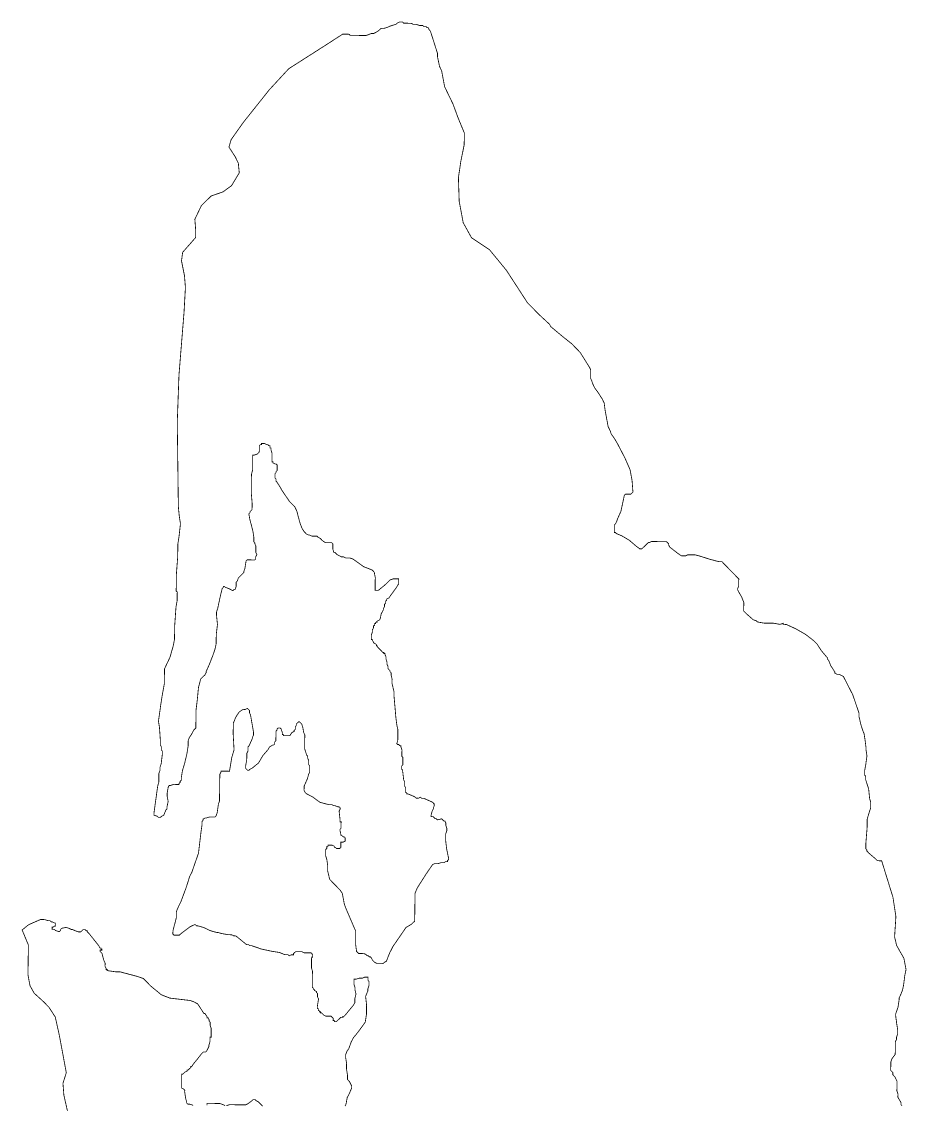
# Model space of a CAD drawing. Header units: metres. Extents: x 264643 to 276801, y 2090546 to 2143845.
# Drawn here: x 266673 to 269965, y 2132541 to 2136571 of the extents above; entities that cross this region are included whole.
import ezdxf

# ---------------------------------------------------------------- set-up
doc = ezdxf.new("R2010")
doc.units = ezdxf.units.M
doc.layers.add('HAZARDS LINE', color=1, linetype='Continuous')

msp = doc.modelspace()

# ---------------------------------------------------------------- linework, layer by layer
at = {"layer": 'HAZARDS LINE', "lineweight": 0, "const_width": 2.98}
for points in [[(267876, 2132534), (267880.1, 2132541.9), (267884.4, 2132565.8), (267892.6, 2132581.6), (267900.8, 2132601.4), (267900.9, 2132609.3), (267893.1, 2132625.3), (267885.3, 2132633.4), (267885.5, 2132649.3), (267881.8, 2132673.2), (267882.1, 2132693.1), (267878.4, 2132717), (267878.5, 2132725), (267882.6, 2132736.9), (267890.7, 2132748.7), (267899, 2132772.5), (267907.2, 2132788.3), (267923.3, 2132808), (267943.6, 2132835.6), (267951.7, 2132847.4), (267956, 2132875.2), (267956.5, 2132911), (267952.9, 2132942.9), (267961.1, 2132962.7), (267961.2, 2132970.6), (267965.3, 2132982.5), (267965.5, 2132998.4), (267961.6, 2133002.4), (267961.8, 2133014.4), (267949.8, 2133014.5), (267941.8, 2133010.7), (267929.9, 2133010.8), (267917.9, 2133007), (267910, 2133007.1), (267909.7, 2132987.2), (267913.5, 2132975.2), (267913.4, 2132967.2), (267917.2, 2132951.3), (267913, 2132935.4), (267912.8, 2132919.5), (267908.7, 2132911.6), (267876.4, 2132872.2), (267872.4, 2132868.3), (267868.4, 2132868.4), (267868.3, 2132864.4), (267860.4, 2132864.5), (267856.4, 2132860.6), (267852.3, 2132856.6), (267848.3, 2132852.7), (267844.3, 2132848.8), (267836.3, 2132848.9), (267836.4, 2132852.8), (267832.4, 2132852.9), (267832.5, 2132860.9), (267828.6, 2132864.9), (267824.6, 2132868.9), (267804.8, 2132869.2), (267796.8, 2132873.2), (267789, 2132881.3), (267785, 2132881.4), (267785.1, 2132885.3), (267781.1, 2132885.4), (267781.1, 2132889.4), (267777.2, 2132889.4), (267777.3, 2132897.4), (267773.3, 2132897.4), (267773.4, 2132905.4), (267777.7, 2132933.2), (267773.9, 2132941.2), (267774, 2132953.1), (267770.1, 2132957.1), (267770.1, 2132961.1), (267762.2, 2132965.2), (267762.3, 2132969.2), (267758.3, 2132969.2), (267758.3, 2132973.2), (267754.4, 2132977.2), (267755.2, 2133036.9), (267751.4, 2133048.9), (267751.9, 2133088.7), (267755.8, 2133088.6), (267756, 2133100.6), (267752, 2133100.6), (267752.1, 2133104.6), (267724.2, 2133105), (267716.3, 2133109), (267692.5, 2133109.3), (267688.4, 2133105.4), (267684.4, 2133101.5), (267684.4, 2133097.5), (267676.4, 2133097.6), (267668.4, 2133093.7), (267664.5, 2133097.8), (267652.5, 2133097.9), (267632.7, 2133106.1), (267605, 2133110.5), (267565.3, 2133118.9), (267553.4, 2133123.1), (267541.5, 2133127.2), (267529.6, 2133131.3), (267521.7, 2133131.4), (267517.8, 2133135.4), (267509.8, 2133135.5), (267470.4, 2133167.9), (267462.5, 2133168), (267454.6, 2133172.1), (267442.6, 2133172.2), (267418.8, 2133176.5), (267403, 2133180.7), (267399, 2133180.7), (267383.1, 2133184.9), (267371.2, 2133189), (267355.4, 2133197.2), (267343.6, 2133201.3), (267327.7, 2133205.5), (267323.7, 2133205.6), (267319.8, 2133209.6), (267315.8, 2133209.6), (267299.8, 2133201.9), (267263.6, 2133174.5), (267259.6, 2133170.6), (267239.7, 2133170.8), (267235.8, 2133174.9), (267236, 2133186.8), (267248.5, 2133234.4), (267248.8, 2133258.3), (267257, 2133278), (267265.2, 2133293.9), (267285.8, 2133349.3), (267298.2, 2133388.9), (267302.3, 2133396.8), (267306.4, 2133404.7), (267310.5, 2133416.6), (267318.8, 2133440.4), (267331.2, 2133476), (267340.1, 2133551.5), (267344.5, 2133583.3), (267344.6, 2133595.2), (267348.6, 2133599.2), (267348.7, 2133603.1), (267356.7, 2133607), (267360.7, 2133607), (267372.7, 2133610.8), (267392.6, 2133610.5), (267396.6, 2133614.5), (267400.7, 2133626.3), (267405.1, 2133658.1), (267409.2, 2133670), (267410.5, 2133769.5), (267414.6, 2133777.4), (267414.6, 2133781.3), (267446.5, 2133780.9), (267455.1, 2133832.5), (267463.4, 2133860.3), (267460.2, 2133920), (267460.7, 2133959.8), (267468.9, 2133979.6), (267473, 2133987.5), (267481.1, 2133999.3), (267485.1, 2134003.2), (267497.1, 2134011.1), (267505.1, 2134010.9), (267513.1, 2134014.8), (267517, 2134010.8), (267521, 2134006.8), (267520.8, 2133998.8), (267524.7, 2133990.8), (267535.8, 2133927), (267535.7, 2133915.1), (267531.6, 2133907.2), (267531.6, 2133903.2), (267519.3, 2133875.5), (267515.2, 2133871.6), (267515, 2133855.6), (267511, 2133847.7), (267510.7, 2133823.9), (267506.4, 2133800.1), (267506.3, 2133792.1), (267510.2, 2133788.1), (267514.1, 2133784), (267518.1, 2133784), (267522.1, 2133787.9), (267530.1, 2133791.8), (267554.3, 2133811.4), (267570.5, 2133839), (267590.7, 2133862.6), (267594.8, 2133870.5), (267606.8, 2133878.3), (267610.8, 2133878.3), (267614.8, 2133882.2), (267614.9, 2133890.2), (267619, 2133894.1), (267619.4, 2133929.9), (267623.5, 2133933.8), (267623.5, 2133937.8), (267627.5, 2133941.7), (267635.5, 2133941.6), (267639.4, 2133937.6), (267639.4, 2133933.6), (267643.2, 2133925.6), (267643.1, 2133917.7), (267647.1, 2133917.6), (267647.1, 2133913.6), (267670.9, 2133913.3), (267679, 2133925.2), (267687, 2133929), (267687.1, 2133933), (267691.1, 2133936.9), (267691.2, 2133944.9), (267695.3, 2133952.8), (267695.4, 2133956.8), (267699.4, 2133960.7), (267703.4, 2133964.6), (267707.4, 2133964.6), (267711.3, 2133960.6), (267715.2, 2133956.5), (267719.1, 2133944.5), (267722.8, 2133924.6), (267726.7, 2133916.6), (267726, 2133864.9), (267729.8, 2133852.9), (267733.7, 2133840.9), (267737.6, 2133836.9), (267737.5, 2133828.9), (267741.4, 2133820.9), (267741.1, 2133805), (267745.1, 2133801), (267744.8, 2133777.1), (267740.7, 2133769.2), (267736.5, 2133753.3), (267724.2, 2133725.6), (267724, 2133709.7), (267727.9, 2133701.7), (267731.8, 2133697.7), (267755.5, 2133685.5), (267783.1, 2133665.2), (267799, 2133661), (267814.8, 2133656.8), (267826.8, 2133656.7), (267834.7, 2133652.6), (267838.7, 2133652.6), (267850.5, 2133648.4), (267854.5, 2133648.4), (267858.4, 2133644.4), (267858.4, 2133640.4), (267854.3, 2133632.5), (267857.9, 2133600.6), (267857.8, 2133592.6), (267861.8, 2133592.6), (267861.4, 2133568.7), (267857.4, 2133564.8), (267857.4, 2133560.8), (267861.1, 2133544.8), (267861.1, 2133540.9), (267865.1, 2133540.8), (267869, 2133536.8), (267873, 2133536.7), (267876.9, 2133532.7), (267876.7, 2133520.8), (267868.7, 2133516.9), (267860.8, 2133517), (267860.5, 2133497.1), (267856.5, 2133493.2), (267844.6, 2133493.3), (267840.6, 2133497.4), (267836.7, 2133497.4), (267836.7, 2133501.4), (267828.8, 2133505.5), (267812.9, 2133505.7), (267812.9, 2133501.7), (267808.9, 2133501.7), (267808.8, 2133493.8), (267804.7, 2133489.9), (267804.4, 2133466), (267808.3, 2133454), (267811.9, 2133430.1), (267811.7, 2133410.2), (267815.5, 2133394.2), (267819.2, 2133378.3), (267827.1, 2133370.2), (267834.9, 2133362.2), (267842.8, 2133354.1), (267846.7, 2133350.1), (267854.6, 2133342), (267858.5, 2133338), (267866.3, 2133325.9), (267870, 2133306), (267873.7, 2133286.1), (267881.4, 2133266.1), (267912.3, 2133194.1), (267916.2, 2133186), (267915.6, 2133138.3), (267919.2, 2133110.4), (267923.2, 2133106.4), (267927.1, 2133102.4), (267950.9, 2133102), (267950.9, 2133098.1), (267954.9, 2133098), (267958.8, 2133094), (267962.8, 2133093.9), (267966.7, 2133089.9), (267970.7, 2133089.9), (267974.6, 2133085.8), (267978.5, 2133077.8), (267982.4, 2133073.8), (267986.3, 2133069.8), (267994.2, 2133065.7), (268018.1, 2133065.4), (268022.1, 2133069.3), (268030.1, 2133073.2), (268042.5, 2133104.9), (268054.7, 2133128.6), (268103.4, 2133199.6), (268123.4, 2133211.2), (268131.5, 2133219.1), (268135.5, 2133223), (268136.8, 2133326.5), (268145, 2133346.3), (268177.5, 2133397.6), (268201.8, 2133433.1), (268209.8, 2133436.9), (268221.8, 2133436.8), (268233.8, 2133440.6), (268245.7, 2133440.5), (268249.7, 2133444.4), (268257.7, 2133444.3), (268257.7, 2133448.3), (268261.8, 2133452.2), (268261.8, 2133456.2), (268254.3, 2133492.1), (268250.7, 2133523.9), (268251, 2133547.8), (268255.2, 2133559.7), (268255.3, 2133567.7), (268251.4, 2133579.6), (268251.6, 2133587.6), (268247.7, 2133595.6), (268243.7, 2133595.7), (268239.8, 2133599.7), (268235.8, 2133603.7), (268219.9, 2133599.9), (268216, 2133604), (268212, 2133604), (268204.1, 2133612.1), (268196.2, 2133612.2), (268196.2, 2133616.2), (268200.4, 2133632), (268204.5, 2133639.9), (268208.7, 2133655.8), (268208.7, 2133659.8), (268204.7, 2133659.8), (268204.8, 2133663.8), (268196.9, 2133667.9), (268169.2, 2133680.2), (268161.2, 2133680.3), (268157.3, 2133684.3), (268149.3, 2133680.4), (268141.4, 2133680.5), (268137.4, 2133684.5), (268129.5, 2133688.6), (268109.7, 2133696.8), (268105.8, 2133696.9), (268105.8, 2133700.9), (268101.8, 2133700.9), (268102.1, 2133720.8), (268098.2, 2133724.8), (268098.4, 2133740.8), (268094.5, 2133748.8), (268090.9, 2133780.6), (268091, 2133784.6), (268087, 2133788.6), (268087.2, 2133800.6), (268091.2, 2133804.5), (268091.6, 2133832.4), (268087.7, 2133836.4), (268088, 2133860.3), (268084.1, 2133872.2), (268084.2, 2133876.2), (268080.2, 2133876.3), (268076.3, 2133880.3), (268072.3, 2133880.3), (268068.4, 2133884.4), (268072.5, 2133892.3), (268073, 2133936), (268069.2, 2133952), (268065.6, 2133979.9), (268062.2, 2134019.7), (268058.7, 2134059.6), (268058.9, 2134075.5), (268051.3, 2134107.4), (268051.5, 2134123.3), (268047.8, 2134139.3), (268047.9, 2134147.2), (268043.9, 2134151.3), (268044, 2134155.2), (268036.1, 2134163.3), (268036.2, 2134171.3), (268032.4, 2134179.3), (268032.5, 2134187.2), (268028.6, 2134199.2), (268028.7, 2134207.2), (268024.9, 2134215.2), (268024.9, 2134219.2), (268020.9, 2134219.2), (268021, 2134223.2), (268017, 2134223.2), (268013.1, 2134227.3), (268009.2, 2134231.3), (268005.2, 2134235.3), (267997.4, 2134243.4), (267997.4, 2134247.4), (267993.5, 2134247.4), (267993.5, 2134251.4), (267989.6, 2134255.4), (267981.7, 2134259.5), (267981.7, 2134263.5), (267977.8, 2134267.5), (267977.9, 2134271.5), (267973.9, 2134271.5), (267974.1, 2134287.4), (267978.2, 2134299.3), (267978.3, 2134307.3), (267982.4, 2134315.2), (267982.5, 2134323.1), (267986.5, 2134323.1), (267986.6, 2134331.1), (267990.6, 2134331), (267990.6, 2134335), (267994.6, 2134334.9), (267994.6, 2134338.9), (268002.6, 2134342.8), (268006.7, 2134346.7), (268010.9, 2134366.5), (268019.1, 2134382.4), (268019.1, 2134386.3), (268023.2, 2134394.2), (268023.3, 2134402.2), (268027.3, 2134406.1), (268027.4, 2134414.1), (268031.4, 2134418), (268031.5, 2134422), (268039.5, 2134425.9), (268047.6, 2134437.7), (268067.9, 2134465.3), (268071.9, 2134473.2), (268076, 2134477.1), (268076.2, 2134497), (268056.3, 2134497.3), (268044.3, 2134493.4), (268024.2, 2134473.8), (268000.1, 2134454.2), (267988.2, 2134454.4), (267988.8, 2134502.1), (267985, 2134522.1), (267977.2, 2134530.1), (267945.5, 2134542.5), (267906.1, 2134570.8), (267894.2, 2134574.9), (267878.3, 2134575.1), (267870.4, 2134579.2), (267862.4, 2134579.3), (267846.6, 2134587.5), (267838.8, 2134595.5), (267834.8, 2134595.6), (267831, 2134607.6), (267831.2, 2134627.5), (267827.3, 2134631.5), (267803.4, 2134631.8), (267791.6, 2134639.9), (267783.8, 2134648), (267775.9, 2134652.1), (267771.9, 2134656.1), (267752, 2134656.3), (267744.1, 2134660.4), (267740.2, 2134660.5), (267732.3, 2134664.5), (267728.3, 2134668.6), (267724.4, 2134672.6), (267716.6, 2134684.6), (267708.9, 2134704.6), (267701.3, 2134732.6), (267697.5, 2134748.5), (267689.8, 2134764.6), (267678, 2134776.7), (267670.1, 2134784.7), (267642.8, 2134824.8), (267631.1, 2134844.9), (267623.3, 2134856.9), (267619.4, 2134861), (267619.5, 2134868.9), (267615.6, 2134872.9), (267615.8, 2134888.9), (267619.8, 2134892.8), (267619.9, 2134896.8), (267623.9, 2134900.7), (267624.1, 2134920.6), (267620.2, 2134924.6), (267616.2, 2134924.7), (267608.3, 2134928.7), (267608.4, 2134932.7), (267604.4, 2134932.8), (267604.8, 2134964.6), (267601, 2134976.6), (267601.1, 2134984.5), (267597.1, 2134984.6), (267597.2, 2134992.5), (267593.2, 2134992.6), (267589.3, 2134996.6), (267585.3, 2134996.7), (267577.4, 2135000.8), (267565.5, 2135000.9), (267565.5, 2134996.9), (267561.5, 2134997), (267557.4, 2134993.1), (267557.1, 2134969.2), (267549.1, 2134961.3), (267537.1, 2134957.5), (267533.1, 2134957.6), (267532.4, 2134901.9), (267528.2, 2134886), (267527.4, 2134818.4), (267530.8, 2134778.5), (267530.5, 2134754.7), (267526.5, 2134750.7), (267522.5, 2134746.8), (267522.4, 2134742.8), (267518.4, 2134738.9), (267522.1, 2134719), (267533.5, 2134675.1), (267537.2, 2134651.1), (267537, 2134635.2), (267540.9, 2134631.2), (267540.8, 2134627.2), (267544.7, 2134619.2), (267544.4, 2134595.3), (267548.3, 2134587.3), (267544.2, 2134579.4), (267544.1, 2134571.5), (267540.1, 2134567.5), (267512.2, 2134567.9), (267508.2, 2134564), (267503.9, 2134536.2), (267499.7, 2134524.3), (267499.7, 2134520.3), (267491.6, 2134512.5), (267487.6, 2134508.5), (267479.5, 2134500.7), (267475.4, 2134488.8), (267471.4, 2134484.9), (267471.2, 2134468.9), (267467, 2134457.1), (267463.1, 2134457.1), (267459, 2134453.2), (267443.2, 2134461.3), (267431.3, 2134465.5), (267427.4, 2134469.5), (267423.4, 2134469.6), (267423.4, 2134465.6), (267419.4, 2134461.7), (267410.9, 2134426), (267402.5, 2134386.3), (267398.4, 2134374.4), (267398.2, 2134362.5), (267401.7, 2134326.6), (267397.3, 2134290.8), (267396.8, 2134255), (267392.6, 2134235.2), (267388.5, 2134223.3), (267384.3, 2134211.4), (267372, 2134179.8), (267359.7, 2134152.1), (267359.7, 2134148.1), (267355.6, 2134140.2), (267339.5, 2134124.5), (267335.3, 2134108.6), (267331.1, 2134092.8), (267326.5, 2134045.1), (267322.1, 2134009.3), (267321.2, 2133941.7), (267313.2, 2133933.8), (267305, 2133918), (267296.9, 2133906.2), (267292.8, 2133894.3), (267292.5, 2133874.4), (267288.2, 2133846.6), (267279.8, 2133810.9), (267271.4, 2133783.2), (267267.1, 2133755.4), (267267, 2133747.4), (267263, 2133743.5), (267262.9, 2133739.5), (267258.9, 2133735.6), (267258.8, 2133731.6), (267239, 2133731.9), (267227, 2133728), (267223, 2133728.1), (267219, 2133724.2), (267214.7, 2133700.3), (267214.5, 2133688.4), (267218.3, 2133668.5), (267214, 2133648.6), (267213.9, 2133640.7), (267209.9, 2133636.7), (267201.7, 2133617), (267193.7, 2133613.1), (267189.6, 2133609.1), (267181.7, 2133609.2), (267177.8, 2133613.3), (267165.9, 2133617.4), (267166, 2133629.3), (267174.8, 2133692.9), (267179.2, 2133724.7), (267183.4, 2133740.5), (267183.8, 2133772.4), (267187.9, 2133784.2), (267188.1, 2133796.2), (267192.2, 2133808.1), (267196.6, 2133843.8), (267196.8, 2133855.7), (267192.9, 2133859.8), (267193, 2133871.7), (267189.1, 2133879.7), (267189.3, 2133895.6), (267186, 2133943.4), (267182.3, 2133967.3), (267191.1, 2134030.9), (267195.4, 2134058.7), (267204, 2134106.3), (267204.7, 2134162), (267225.1, 2134205.5), (267237.6, 2134249.1), (267241.9, 2134272.9), (267242.5, 2134320.7), (267247.4, 2134392.2), (267251.7, 2134416.1), (267252.1, 2134447.9), (267248.2, 2134451.9), (267249, 2134515.6), (267253.8, 2134579.2), (267254.4, 2134626.9), (267258.7, 2134654.7), (267263.2, 2134694.4), (267263.4, 2134706.4), (267259.7, 2134730.3), (267256.2, 2134766.1), (267252.2, 2135080.5), (267258.5, 2135255.5), (267277.4, 2135490), (267282.5, 2135581.5), (267279.1, 2135625.3), (267267.9, 2135681.1), (267272.3, 2135712.9), (267296.5, 2135740.4), (267320.7, 2135768), (267321, 2135791.8), (267317.6, 2135835.7), (267342.1, 2135887.1), (267378.4, 2135922.4), (267422.3, 2135937.8), (267454.5, 2135961.2), (267482.9, 2136008.6), (267479.4, 2136044.5), (267467.8, 2136068.5), (267444.4, 2136104.6), (267452.7, 2136132.3), (267497.2, 2136195.4), (267594.3, 2136317.5), (267666.9, 2136396.2), (267807.3, 2136485.9), (267867.5, 2136524.9), (267891.3, 2136524.6), (267895.3, 2136520.6), (267954.9, 2136519.8), (267974.9, 2136527.5), (267982.9, 2136527.4), (267990.9, 2136531.3), (268002.9, 2136539.1), (268011, 2136546.9), (268022.9, 2136546.8), (268034.9, 2136550.6), (268042.9, 2136554.5), (268054.9, 2136558.3), (268066.8, 2136562.1), (268070.9, 2136566.1), (268078.9, 2136569.9), (268090.8, 2136569.8), (268094.7, 2136565.8), (268122.6, 2136565.4), (268130.5, 2136561.3), (268142.4, 2136561.2), (268154.3, 2136557), (268166.2, 2136556.9), (268170.2, 2136552.9), (268178.1, 2136552.8), (268182, 2136548.7), (268186, 2136548.7), (268189.9, 2136540.7), (268193.8, 2136536.6), (268220.6, 2136452.7), (268220.4, 2136440.8), (268227.9, 2136404.9), (268235.7, 2136388.9), (268246.9, 2136329.1), (268277.9, 2136265), (268297.1, 2136213), (268320.2, 2136157), (268319.7, 2136113.3), (268306.9, 2136049.8), (268298.2, 2135990.2), (268301.1, 2135902.6), (268316, 2135822.9), (268347.1, 2135766.8), (268414.1, 2135722.1), (268476.8, 2135645.7), (268554.8, 2135525.4), (268598, 2135481.1), (268637.3, 2135444.8), (268641.2, 2135436.7), (268684.5, 2135400.4), (268720, 2135372.1), (268731.7, 2135360), (268751.4, 2135339.8), (268786.4, 2135283.7), (268790.3, 2135275.7), (268789.9, 2135243.9), (268793.8, 2135235.8), (268797.6, 2135223.9), (268805.4, 2135207.8), (268817.1, 2135191.8), (268832.7, 2135167.7), (268840.5, 2135151.7), (268844.1, 2135123.8), (268855.2, 2135064), (268863, 2135048), (268866.8, 2135036), (268878.6, 2135019.9), (268890.2, 2134999.9), (268917.4, 2134947.8), (268936.7, 2134903.8), (268944.2, 2134863.9), (268947.6, 2134820.1), (268943.6, 2134816.2), (268939.5, 2134812.2), (268919.7, 2134812.5), (268915.6, 2134808.6), (268911.4, 2134788.7), (268902.9, 2134749), (268890.6, 2134721.3), (268886.5, 2134709.5), (268882.4, 2134701.6), (268878.4, 2134697.6), (268878, 2134669.8), (268882, 2134669.7), (268886, 2134665.7), (268905.7, 2134657.5), (268933.4, 2134641.2), (268957, 2134621), (268972.7, 2134608.9), (268980.7, 2134608.8), (268984.7, 2134612.7), (269004.9, 2134632.3), (269008.8, 2134632.3), (269016.9, 2134636.2), (269072.5, 2134635.5), (269076.5, 2134631.4), (269080.4, 2134627.4), (269080.3, 2134623.4), (269084.2, 2134615.4), (269100, 2134603.3), (269115.7, 2134591.1), (269127.6, 2134583), (269143.5, 2134582.8), (269151.5, 2134586.7), (269179.3, 2134586.3), (269195.2, 2134582.2), (269234.8, 2134569.7), (269266.5, 2134561.4), (269278.5, 2134561.2), (269282.4, 2134557.2), (269341.3, 2134496.7), (269340.9, 2134468.9), (269336.8, 2134461), (269336.8, 2134457), (269340.7, 2134449), (269352.3, 2134429), (269360, 2134409), (269359.6, 2134377.1), (269363.6, 2134373.1), (269367.5, 2134369.1), (269395, 2134344.9), (269406.9, 2134340.7), (269410.8, 2134336.7), (269434.7, 2134332.4), (269470.5, 2134332), (269494.3, 2134327.7), (269506.2, 2134331.5), (269506.2, 2134327.5), (269518.1, 2134327.4), (269553.7, 2134311), (269589.3, 2134290.6), (269620.8, 2134266.4), (269632.6, 2134254.3), (269648.2, 2134230.2), (269671.7, 2134202.1), (269671.6, 2134198.1), (269675.6, 2134194), (269683.3, 2134174.1), (269698.9, 2134150), (269698.8, 2134146), (269706.7, 2134141.9), (269714.7, 2134141.8), (269730.5, 2134133.7), (269765.4, 2134065.6), (269788.4, 2133997.6), (269788.3, 2133985.7), (269792, 2133969.7), (269795.8, 2133953.8), (269803.5, 2133929.8), (269807.3, 2133921.8), (269811, 2133897.9), (269814.6, 2133870), (269814.5, 2133862), (269818.2, 2133838.1), (269813.8, 2133806.3), (269809.5, 2133782.5), (269809.3, 2133766.6), (269813.2, 2133762.6), (269813.1, 2133750.6), (269824.6, 2133714.7), (269828.1, 2133678.8), (269831.9, 2133666.8), (269831.6, 2133643), (269827.5, 2133631.1), (269819.2, 2133603.3), (269818.8, 2133571.5), (269814, 2133511.9), (269813.8, 2133492), (269817.7, 2133488), (269817.6, 2133484), (269825.5, 2133475.9), (269849.1, 2133455.7), (269857, 2133447.7), (269872.9, 2133447.5), (269914.9, 2133311.7), (269925.9, 2133239.9), (269921, 2133164.4), (269928.5, 2133132.4), (269955.7, 2133084.3), (269963.2, 2133044.5), (269963.1, 2133040.5), (269958.9, 2133020.6), (269954.5, 2132984.9), (269950.2, 2132965), (269942, 2132945.3), (269937.9, 2132937.4), (269937.8, 2132929.4), (269933.5, 2132901.6), (269925.2, 2132877.8), (269925.1, 2132869.9), (269928.8, 2132842), (269932.4, 2132818.1), (269932.2, 2132802.1), (269928.1, 2132790.3), (269928, 2132782.3), (269923.9, 2132774.4), (269923.3, 2132726.7), (269911.2, 2132710.9), (269907, 2132699), (269906.6, 2132667.2), (269910.6, 2132663.2), (269914.5, 2132659.1), (269914.4, 2132651.2), (269918.3, 2132647.2), (269922.2, 2132643.1), (269926.1, 2132635.1), (269930, 2132627.1), (269929.5, 2132591.3), (269933.4, 2132579.3), (269933.2, 2132567.4), (269944.9, 2132547.3), (269944.8, 2132539.4), (269948.7, 2132535.4)], [(266849.1, 2132491.5), (266830.3, 2132575.3), (266826.9, 2132619.1), (266839.3, 2132658.7), (266831.9, 2132698.6), (266813.3, 2132798.3), (266798.2, 2132866.1), (266774.8, 2132902.2), (266755.2, 2132922.4), (266719.8, 2132954.7), (266704.2, 2132982.7), (266696.8, 2133022.6), (266698.2, 2133134), (266675.1, 2133190), (266699.2, 2133209.6), (266743.2, 2133228.9), (266759.1, 2133228.7), (266771, 2133224.6), (266778.9, 2133224.5), (266782.9, 2133220.4), (266786.9, 2133220.4), (266794.8, 2133216.3), (266798.7, 2133216.3), (266798.6, 2133204.3), (266794.6, 2133204.4), (266790.6, 2133200.5), (266786.6, 2133200.5), (266786.5, 2133192.6), (266794.5, 2133192.4), (266798.4, 2133188.4), (266810.3, 2133184.3), (266814.2, 2133184.2), (266818.3, 2133188.2), (266818.3, 2133192.1), (266822.3, 2133196.1), (266838.3, 2133199.8), (266850.2, 2133195.7), (266858.1, 2133191.6), (266862.1, 2133191.6), (266881.9, 2133183.4), (266893.8, 2133183.2), (266901.8, 2133191.1), (266909.8, 2133191), (266913.7, 2133186.9), (266917.7, 2133186.9), (266917.7, 2133182.9), (266925.5, 2133174.9), (266960.7, 2133130.6), (266964.6, 2133122.6), (266968.6, 2133122.6), (266968.5, 2133118.6), (266972.5, 2133118.6), (266972.5, 2133114.6), (266964.5, 2133114.7), (266964.5, 2133110.7), (266972.3, 2133102.6), (266976.1, 2133086.7), (266979.9, 2133074.7), (266983.8, 2133066.7), (266983.6, 2133054.7), (266987.5, 2133046.7), (266987.5, 2133042.8), (266991.4, 2133042.7), (266991.4, 2133038.7), (267023.2, 2133034.3), (267039.1, 2133034.1), (267102.5, 2133017.4), (267126.3, 2133009.2), (267153.8, 2132981), (267193.1, 2132948.6), (267224.8, 2132936.3), (267300.3, 2132927.4), (267312.1, 2132923.2), (267328, 2132915.1), (267351.4, 2132879), (267355.3, 2132878.9), (267363.1, 2132866.9), (267363.1, 2132862.9), (267367.1, 2132862.8), (267370.9, 2132854.8), (267370.9, 2132850.8), (267374.8, 2132846.8), (267374.7, 2132834.9), (267378.5, 2132822.9), (267378.1, 2132791.1), (267374.1, 2132791.1), (267373.9, 2132775.2), (267369.7, 2132759.4), (267369.7, 2132755.4), (267361.5, 2132739.6), (267357.5, 2132735.6), (267349.5, 2132735.7), (267345.5, 2132731.8), (267341.5, 2132727.9), (267329.3, 2132712.1), (267313.2, 2132692.4), (267305.1, 2132680.6), (267301.1, 2132680.7), (267301, 2132676.7), (267293, 2132668.8), (267289, 2132668.9), (267289, 2132664.9), (267280.9, 2132661), (267272.9, 2132653.2), (267268.9, 2132653.2), (267268.2, 2132601.5), (267276.2, 2132597.4), (267280.1, 2132593.4), (267280, 2132585.4), (267283.7, 2132561.5), (267287.5, 2132549.5), (267287.4, 2132545.5), (267291.4, 2132541.5), (267299.3, 2132541.4), (267311.2, 2132537.3)], [(267434.5, 2132535.7), (267446.5, 2132539.5), (267506.1, 2132538.8), (267514.1, 2132542.6), (267530.2, 2132554.4), (267534.2, 2132558.3), (267542.2, 2132558.2), (267546.1, 2132554.2), (267554, 2132550.1), (267569.7, 2132534)], [(267362.9, 2132536.6), (267363, 2132544.6), (267410.7, 2132544), (267422.6, 2132539.8), (267430.5, 2132535.8)]]:
    msp.add_lwpolyline(points, dxfattribs=at)
msp.add_lwpolyline([(266885.8, 2133179.3), (266885.8, 2133183.3)], close=True, dxfattribs=at)

doc.saveas('drawing.dxf')
